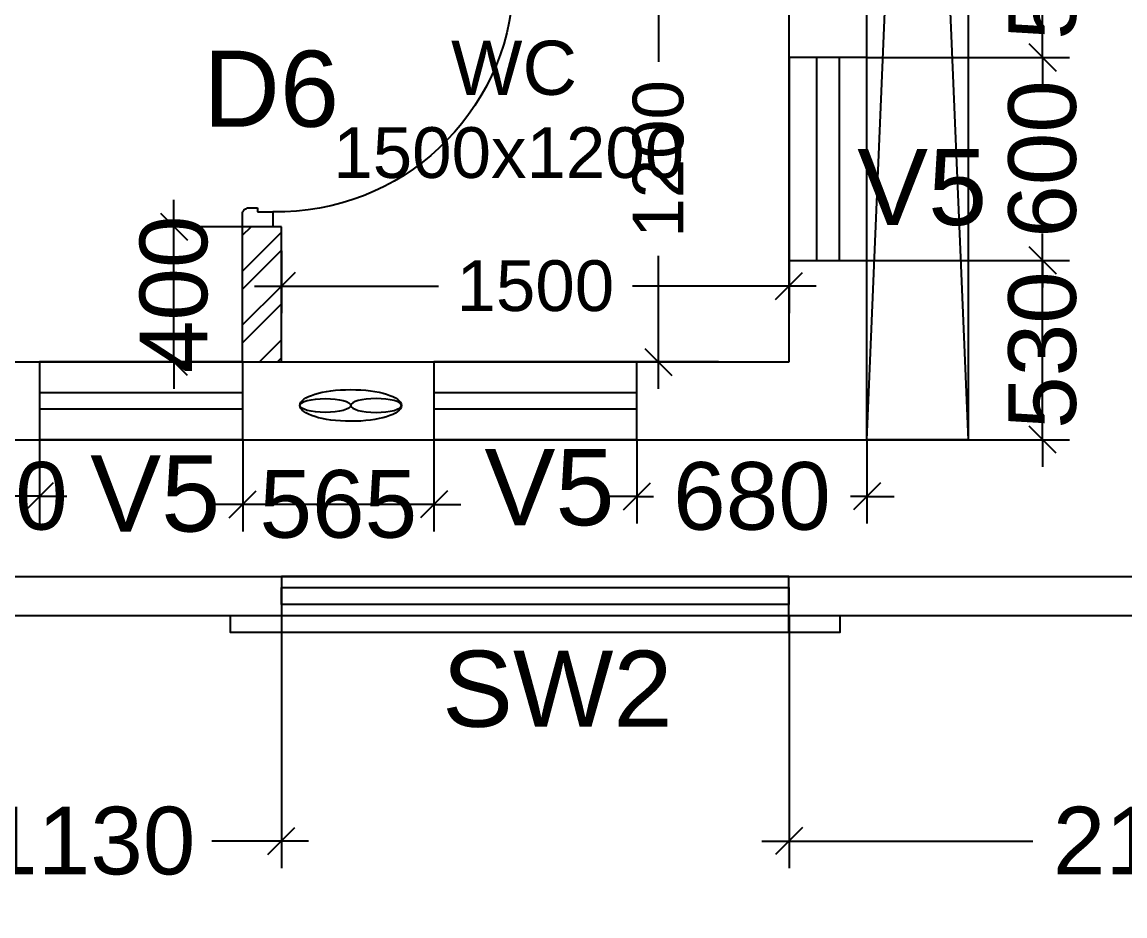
# Model space of a CAD drawing. Extents: x 7897917 to 8423973, y -6487334 to -6173396.
# Drawn here: x 8034367 to 8037626, y -6455762 to -6453119 of the extents above; entities that cross this region are included whole.
import ezdxf
from ezdxf.enums import TextEntityAlignment as Align

# ---------------------------------------------------------------- set-up
doc = ezdxf.new("R2010")
doc.units = 0
doc.header["$LTSCALE"] = 600
doc.header["$MEASUREMENT"] = 0
doc.header["$PDMODE"] = 35
doc.linetypes.add('HIDDEN', pattern=[0.375, 0.25, -0.125])
doc.layers.get('0').update_dxf_attribs({"linetype": 'CONTINUOUS'})
doc.layers.get('Defpoints').update_dxf_attribs({"linetype": 'CONTINUOUS'})
for name, color, linetype in [('chajja', 7, 'CONTINUOUS'), ('DIM-TEXT', 8, 'CONTINUOUS'), ('DOOR', 32, 'CONTINUOUS'), ('Duct', 8, 'CONTINUOUS'), ('Ele Proje.', 7, 'CONTINUOUS'), ('Exaust', 8, 'CONTINUOUS'), ('joinery', 7, 'CONTINUOUS'), ('Room Dim', 1, 'CONTINUOUS'), ('T Wall', 8, 'CONTINUOUS'), ('TEXT', 6, 'CONTINUOUS'), ('Toi. Wall Hat', 3, 'CONTINUOUS'), ('Walls', 7, 'CONTINUOUS'), ('WIN', 151, 'CONTINUOUS'), ('Working Dim', 5, 'CONTINUOUS')]:
    doc.layers.add(name, color=color, linetype=linetype)
doc.styles.add('ari', font='arial.ttf')
doc.styles.add('ARIAL', font='arial.ttf')
doc.styles.add('RT', font='romant.shx')
doc.dimstyles.new('int. dim', dxfattribs={"dimtxt": 450, "dimasz": 80, "dimexe": 80, "dimexo": 0, "dimgap": 70, "dimtad": 0, "dimdec": 0, "dimzin": 12, "dimdsep": 46, "dimtxsty": 'ari', "dimblk": 'OBLIQUE', "dimcen": 2, "dimdle": 80, "dimclrd": 256, "dimclre": 256, "dimclrt": 6, "dimadec": 0, "dimazin": 0, "dimtfac": 1, "dimtdec": 0, "dimtix": 1, "dimtmove": 2, "dimatfit": 3, "dimfxl": 1, "dimtolj": 1, "dimtzin": 0, "dimlwd": -1, "dimlwe": -1, "dimarcsym": 0})
doc.dimstyles.new('TEXT', dxfattribs={"dimscale": 0, "dimtxt": 600, "dimasz": 300, "dimexe": 300, "dimexo": 30, "dimgap": 50, "dimtad": 0, "dimdec": 0, "dimzin": 0, "dimdsep": 46, "dimtxsty": 'RT', "dimblk": 'OBLIQUE', "dimcen": 0.09, "dimdle": 300, "dimclrd": 256, "dimclre": 256, "dimclrt": 170, "dimadec": 0, "dimazin": 0, "dimtfac": 1, "dimtdec": 0, "dimtofl": 0, "dimtmove": 2, "dimatfit": 3, "dimfxl": 1, "dimfrac": 2, "dimtolj": 1, "dimtzin": 0, "dimlwd": -1, "dimlwe": -1, "dimarcsym": 0})

# ---------------------------------------------------------------- blocks, each defined once
blk = doc.blocks.new('_Oblique')
at = {"color": 0, "linetype": 'ByBlock', "lineweight": -2}
blk.add_line((-0.5, -0.5), (0.5, 0.5), dxfattribs=at)
blk = doc.blocks.new('*D1882')
at = {"layer": 'Defpoints', "color": 0, "linetype": 'Continuous', "transparency": 16777216}
for p in [(7997753.9, -6454803.7, -0.3), (8038813.9, -6454873.9, -11.4), (7997753.9, -6458212.2)]:
    blk.add_point(p, dxfattribs=at)
at = {"layer": 'DIM-TEXT', "transparency": 16777216}
for p, q in [((7997753.9, -6454803.7), (7997753.9, -6458512.2)), ((8038813.9, -6454873.9), (8038813.9, -6458512.2)), ((7997453.9, -6458212.2), (8011465.3, -6458212.2)), ((8039113.9, -6458212.2), (8025102.5, -6458212.2))]:
    blk.add_line(p, q, dxfattribs=at)
at = {"layer": 'DIM-TEXT', "linetype": 'Continuous', "transparency": 16777216, "xscale": 300, "yscale": 300, "zscale": 300, "rotation": 180}
blk.add_blockref('_Oblique', (7997753.9, -6458212.2), dxfattribs=at)
at = {"layer": 'DIM-TEXT', "linetype": 'Continuous', "transparency": 16777216, "xscale": 300, "yscale": 300, "zscale": 300}
blk.add_blockref('_Oblique', (8038813.9, -6458212.2), dxfattribs=at)
at = {"layer": 'DIM-TEXT', "color": 170, "linetype": 'Continuous', "transparency": 16777216, "insert": (8018283.9, -6458212.2), "char_height": 750, "attachment_point": 5, "style": 'ari'}
blk.add_mtext('\\A1;{\\H1.067x;TRAUMA WARD (30 Beds)}', dxfattribs=at)
blk = doc.blocks.new('*D1930')
at = {"layer": 'Defpoints', "color": 0, "transparency": 16777216}
for p in [(8036863.9, -6453823.9), (8037383, -6453823.9), (8036863.5, -6454354, -14.9)]:
    blk.add_point(p, dxfattribs=at)
at = {"layer": 'Working Dim', "transparency": 16777216}
for p, q in [((8037383, -6453823.9), (8037383, -6453743.9)), ((8036863.9, -6453823.9), (8037463, -6453823.9)), ((8037383, -6454354), (8037383, -6453823.9)), ((8036863.5, -6454354), (8037463, -6454354)), ((8037383, -6454354), (8037383, -6454434))]:
    blk.add_line(p, q, dxfattribs=at)
at = {"layer": 'Working Dim', "transparency": 16777216, "xscale": 80, "yscale": 80, "zscale": 80}
for p, rotation in [((8037383, -6453823.9), 270), ((8037383, -6454354), 90)]:
    blk.add_blockref('_Oblique', p, dxfattribs=dict(at, rotation=rotation))
at = {"layer": 'Working Dim', "color": 6, "transparency": 16777216, "insert": (8037383, -6454089), "char_height": 200, "attachment_point": 5, "rotation": 90, "style": 'ari'}
blk.add_mtext('\\A1;530', dxfattribs=at)
blk = doc.blocks.new('*D1931')
at = {"layer": 'Defpoints', "color": 0, "transparency": 16777216}
for p in [(8036863.9, -6453223.9), (8037383, -6453223.9), (8036863.9, -6453823.9)]:
    blk.add_point(p, dxfattribs=at)
at = {"layer": 'Working Dim', "transparency": 16777216}
for p, q in [((8037383, -6453223.9), (8037383, -6453143.9)), ((8036863.9, -6453223.9), (8037463, -6453223.9)), ((8037383, -6453223.9), (8037383, -6453232.8)), ((8036863.9, -6453823.9), (8037463, -6453823.9)), ((8037383, -6453823.9), (8037383, -6453815.1)), ((8037383, -6453823.9), (8037383, -6453903.9))]:
    blk.add_line(p, q, dxfattribs=at)
at = {"layer": 'Working Dim', "transparency": 16777216, "xscale": 80, "yscale": 80, "zscale": 80}
for p, rotation in [((8037383, -6453223.9), 270), ((8037383, -6453823.9), 90)]:
    blk.add_blockref('_Oblique', p, dxfattribs=dict(at, rotation=rotation))
at = {"layer": 'Working Dim', "color": 6, "transparency": 16777216, "insert": (8037383, -6453523.9), "char_height": 200, "attachment_point": 5, "rotation": 90, "style": 'ari'}
blk.add_mtext('\\A1;600', dxfattribs=at)
blk = doc.blocks.new('*D1932')
at = {"layer": 'Defpoints', "color": 0, "transparency": 16777216}
for p in [(8036863.9, -6452653.5), (8037383, -6452653.5), (8036863.9, -6453223.9)]:
    blk.add_point(p, dxfattribs=at)
at = {"layer": 'Working Dim', "transparency": 16777216}
for p, q in [((8037383, -6452653.5), (8037383, -6452573.5)), ((8036863.9, -6452653.5), (8037463, -6452653.5)), ((8037383, -6453223.9), (8037383, -6452653.5)), ((8036863.9, -6453223.9), (8037463, -6453223.9)), ((8037383, -6453223.9), (8037383, -6453303.9))]:
    blk.add_line(p, q, dxfattribs=at)
at = {"layer": 'Working Dim', "transparency": 16777216, "xscale": 80, "yscale": 80, "zscale": 80}
for p, rotation in [((8037383, -6452653.5), 270), ((8037383, -6453223.9), 90)]:
    blk.add_blockref('_Oblique', p, dxfattribs=dict(at, rotation=rotation))
at = {"layer": 'Working Dim', "color": 6, "transparency": 16777216, "insert": (8037383, -6452938.7), "char_height": 200, "attachment_point": 5, "rotation": 90, "style": 'ari'}
blk.add_mtext('\\A1;570', dxfattribs=at)
blk = doc.blocks.new('*D1961')
at = {"layer": 'Defpoints', "color": 0, "transparency": 16777216}
for p in [(8034003.5, -6454873.8, -21.5), (8035133.6, -6454874.2, -7.8), (8035133.6, -6455540.7)]:
    blk.add_point(p, dxfattribs=at)
at = {"layer": 'Working Dim', "transparency": 16777216}
for p, q in [((8034003.5, -6454873.8), (8034003.5, -6455620.7)), ((8035133.6, -6454874.2), (8035133.6, -6455620.7)), ((8033923.5, -6455540.7), (8034209.7, -6455540.7)), ((8035213.6, -6455540.7), (8034927.4, -6455540.7))]:
    blk.add_line(p, q, dxfattribs=at)
at = {"layer": 'Working Dim', "transparency": 16777216, "xscale": 80, "yscale": 80, "zscale": 80, "rotation": 180}
blk.add_blockref('_Oblique', (8034003.5, -6455540.7), dxfattribs=at)
at = {"layer": 'Working Dim', "transparency": 16777216, "xscale": 80, "yscale": 80, "zscale": 80}
blk.add_blockref('_Oblique', (8035133.6, -6455540.7), dxfattribs=at)
at = {"layer": 'Working Dim', "color": 6, "transparency": 16777216, "insert": (8034568.5, -6455540.7), "char_height": 200, "attachment_point": 5, "style": 'ari'}
blk.add_mtext('\\A1;1130', dxfattribs=at)
blk = doc.blocks.new('*D1962')
at = {"layer": 'Defpoints', "color": 0, "transparency": 16777216}
for p in [(8036633.6, -6454874.2, -21.5), (8038813.9, -6454874.2, -21.5), (8038813.9, -6455540.7)]:
    blk.add_point(p, dxfattribs=at)
at = {"layer": 'Working Dim', "transparency": 16777216}
for p, q in [((8036633.6, -6454874.2), (8036633.6, -6455620.7)), ((8038813.9, -6454874.2), (8038813.9, -6455620.7)), ((8036553.6, -6455540.7), (8037353.8, -6455540.7)), ((8038893.9, -6455540.7), (8038093.8, -6455540.7))]:
    blk.add_line(p, q, dxfattribs=at)
at = {"layer": 'Working Dim', "transparency": 16777216, "xscale": 80, "yscale": 80, "zscale": 80, "rotation": 180}
blk.add_blockref('_Oblique', (8036633.6, -6455540.7), dxfattribs=at)
at = {"layer": 'Working Dim', "transparency": 16777216, "xscale": 80, "yscale": 80, "zscale": 80}
blk.add_blockref('_Oblique', (8038813.9, -6455540.7), dxfattribs=at)
at = {"layer": 'Working Dim', "color": 6, "transparency": 16777216, "insert": (8037723.8, -6455540.7), "char_height": 200, "attachment_point": 5, "style": 'ari'}
blk.add_mtext('\\A1;2180', dxfattribs=at)
blk = doc.blocks.new('A$C153C7E87')
at = {"layer": 'Exaust', "color": 10, "extrusion": (0, 0, -1)}
for centre, major_axis, ratio in [((0, 0), (150.2, 0.1), 0.312125), ((-75.1, 0), (75.1, 0), 0.271389)]:
    blk.add_ellipse(centre, major_axis=major_axis, ratio=ratio, start_param=3.141593, end_param=9.424778, dxfattribs=at)
at = {"layer": 'Exaust', "color": 10}
blk.add_ellipse((75.1, 0), major_axis=(75.1, 0), ratio=0.271389, dxfattribs=at)
blk = doc.blocks.new('*D2022')
at = {"layer": 'Defpoints', "color": 0, "transparency": 16777216}
for p in [(8036184.2, -6454353.9), (8036864, -6454354), (8036184.2, -6454521.6)]:
    blk.add_point(p, dxfattribs=at)
at = {"layer": 'Working Dim', "transparency": 16777216}
for p, q in [((8036184.2, -6454353.9), (8036184.2, -6454601.6)), ((8036864, -6454354), (8036864, -6454601.6)), ((8036184.2, -6454521.6), (8036104.2, -6454521.6)), ((8036184.2, -6454521.6), (8036233, -6454521.6)), ((8036864, -6454521.6), (8036815.2, -6454521.6)), ((8036864, -6454521.6), (8036944, -6454521.6))]:
    blk.add_line(p, q, dxfattribs=at)
at = {"layer": 'Working Dim', "transparency": 16777216, "xscale": 80, "yscale": 80, "zscale": 80}
blk.add_blockref('_Oblique', (8036184.2, -6454521.6), dxfattribs=at)
at = {"layer": 'Working Dim', "transparency": 16777216, "xscale": 80, "yscale": 80, "zscale": 80, "rotation": 180}
blk.add_blockref('_Oblique', (8036864, -6454521.6), dxfattribs=at)
at = {"layer": 'Working Dim', "color": 6, "transparency": 16777216, "insert": (8036524.1, -6454521.6), "char_height": 200, "attachment_point": 5, "style": 'ari'}
blk.add_mtext('\\A1;680', dxfattribs=at)
blk = doc.blocks.new('*D2023')
at = {"layer": 'Defpoints', "color": 0, "transparency": 16777216}
for p in [(8035019, -6454353.9), (8035584.2, -6454353.9), (8035019, -6454545.2)]:
    blk.add_point(p, dxfattribs=at)
at = {"layer": 'Working Dim', "transparency": 16777216}
for p, q in [((8035019, -6454353.9), (8035019, -6454625.2)), ((8035584.2, -6454353.9), (8035584.2, -6454625.2)), ((8035019, -6454545.2), (8034939, -6454545.2)), ((8035584.2, -6454545.2), (8035019, -6454545.2)), ((8035584.2, -6454545.2), (8035664.2, -6454545.2))]:
    blk.add_line(p, q, dxfattribs=at)
at = {"layer": 'Working Dim', "transparency": 16777216, "xscale": 80, "yscale": 80, "zscale": 80}
blk.add_blockref('_Oblique', (8035019, -6454545.2), dxfattribs=at)
at = {"layer": 'Working Dim', "transparency": 16777216, "xscale": 80, "yscale": 80, "zscale": 80, "rotation": 180}
blk.add_blockref('_Oblique', (8035584.2, -6454545.2), dxfattribs=at)
at = {"layer": 'Working Dim', "color": 6, "transparency": 16777216, "insert": (8035301.6, -6454545.2), "char_height": 200, "attachment_point": 5, "style": 'ari'}
blk.add_mtext('\\A1;565', dxfattribs=at)
blk = doc.blocks.new('*D2024')
at = {"layer": 'Defpoints', "color": 0, "transparency": 16777216}
for p in [(8034118.9, -6454353.9), (8034419, -6454353.9), (8034118.9, -6454521.3)]:
    blk.add_point(p, dxfattribs=at)
at = {"layer": 'Working Dim', "transparency": 16777216}
for p, q in [((8034118.9, -6454353.9), (8034118.9, -6454601.3)), ((8034419, -6454353.9), (8034419, -6454601.3)), ((8034118.9, -6454521.3), (8034038.9, -6454521.3)), ((8034419, -6454521.3), (8034118.9, -6454521.3)), ((8034419, -6454521.3), (8034499, -6454521.3))]:
    blk.add_line(p, q, dxfattribs=at)
at = {"layer": 'Working Dim', "transparency": 16777216, "xscale": 80, "yscale": 80, "zscale": 80}
blk.add_blockref('_Oblique', (8034118.9, -6454521.3), dxfattribs=at)
at = {"layer": 'Working Dim', "transparency": 16777216, "xscale": 80, "yscale": 80, "zscale": 80, "rotation": 180}
blk.add_blockref('_Oblique', (8034419, -6454521.3), dxfattribs=at)
at = {"layer": 'Working Dim', "color": 6, "transparency": 16777216, "insert": (8034268.9, -6454521.3), "char_height": 200, "attachment_point": 5, "style": 'ari'}
blk.add_mtext('\\A1;300', dxfattribs=at)
blk = doc.blocks.new('1000')
at = {"layer": 'DOOR'}
for p, q in [((0, -100), (0, 0)), ((0, 0), (49.7, 0)), ((49.7, 0), (49.7, -2.2)), ((63.2, -13.5), (61, -13.5)), ((63.2, -13.5), (63.2, -49.5)), ((836.8, -13.5), (836.8, -49.5)), ((836.8, -13.5), (839, -13.5)), ((850.3, 0), (850.3, -2.2)), ((900, 0), (850.3, 0)), ((900, -100), (900, 0)), ((63.2, -49.5), (49.7, -49.5)), ((49.7, -49.5), (49.7, -100)), ((836.8, -49.5), (850.3, -49.5)), ((850.3, -49.5), (850.3, -100)), ((49.7, -100), (0, -100)), ((49.7, -100), (49.7, -900.6)), ((100.2, -100), (49.7, -100)), ((100.2, -900.6), (100.2, -100)), ((850.3, -100), (900, -100)), ((49.7, -900.6), (100.2, -900.6))]:
    blk.add_line(p, q, dxfattribs=at)
for centre, major_axis, start_param, end_param in [((49.7, -13.5), (-7.95, 7.95), 3.926991, 5.497787), ((850.3, -13.5), (7.95, 7.95), 0.785398, 2.356194)]:
    blk.add_ellipse(centre, major_axis=major_axis, ratio=1, start_param=start_param, end_param=end_param, dxfattribs=at)
at = {"layer": 'DOOR', "color": 145}
blk.add_ellipse((64.3, -115.3), major_axis=(-519.7, 589.8), ratio=1, start_param=2.464943, end_param=4.009476, dxfattribs=at)
blk = doc.blocks.new('*D2287')
at = {"layer": 'Defpoints', "color": 0, "transparency": 16777216}
for p in [(8036247.5, -6452923.5), (8036424.9, -6452923.5, -0.7), (8036424.9, -6454124, 5.1)]:
    blk.add_point(p, dxfattribs=at)
at = {"layer": 'Working Dim', "transparency": 16777216}
for p, q in [((8036247.5, -6452843.5), (8036247.5, -6453237.1)), ((8036424.9, -6452923.5), (8036167.5, -6452923.5)), ((8036247.5, -6454204), (8036247.5, -6453810.4)), ((8036424.9, -6454124), (8036167.5, -6454124))]:
    blk.add_line(p, q, dxfattribs=at)
at = {"layer": 'Working Dim', "transparency": 16777216, "xscale": 80, "yscale": 80, "zscale": 80}
for p, rotation in [((8036247.5, -6452923.5), 90), ((8036247.5, -6454124), 270)]:
    blk.add_blockref('_Oblique', p, dxfattribs=dict(at, rotation=rotation))
at = {"layer": 'Working Dim', "color": 6, "transparency": 16777216, "insert": (8036247.5, -6453523.8), "char_height": 150, "attachment_point": 5, "rotation": 90, "style": 'ari'}
blk.add_mtext('\\A1;1200', dxfattribs=at)
blk = doc.blocks.new('*D2288')
at = {"layer": 'Defpoints', "color": 0, "transparency": 16777216}
for p in [(8035133.9, -6453795.7, -0.7), (8036633.9, -6453823.9, 2.8), (8036633.9, -6453899.6)]:
    blk.add_point(p, dxfattribs=at)
at = {"layer": 'Working Dim', "transparency": 16777216}
for p, q in [((8035133.9, -6453795.7), (8035133.9, -6453979.6)), ((8036633.9, -6453823.9), (8036633.9, -6453979.6)), ((8035053.9, -6453899.6), (8035597.3, -6453899.6)), ((8036713.9, -6453899.6), (8036170.6, -6453899.6))]:
    blk.add_line(p, q, dxfattribs=at)
at = {"layer": 'Working Dim', "transparency": 16777216, "xscale": 80, "yscale": 80, "zscale": 80, "rotation": 180}
blk.add_blockref('_Oblique', (8035133.9, -6453899.6), dxfattribs=at)
at = {"layer": 'Working Dim', "transparency": 16777216, "xscale": 80, "yscale": 80, "zscale": 80}
blk.add_blockref('_Oblique', (8036633.9, -6453899.6), dxfattribs=at)
at = {"layer": 'Working Dim', "color": 6, "transparency": 16777216, "insert": (8035883.9, -6453899.6), "char_height": 150, "attachment_point": 5, "style": 'ari'}
blk.add_mtext('\\A1;1500', dxfattribs=at)
blk = doc.blocks.new('*D2310')
at = {"layer": 'Defpoints', "color": 0, "transparency": 16777216}
for p in [(8034815.8, -6453724.5), (8035018.9, -6453724.5, 8.3), (8035018.9, -6454123.9, 8.3)]:
    blk.add_point(p, dxfattribs=at)
at = {"layer": 'Working Dim', "transparency": 16777216}
for p, q in [((8034815.8, -6453724.5), (8034815.8, -6453644.5)), ((8035018.9, -6453724.5), (8034735.8, -6453724.5)), ((8034815.8, -6454123.9), (8034815.8, -6453724.5)), ((8035018.9, -6454123.9), (8034735.8, -6454123.9)), ((8034815.8, -6454123.9), (8034815.8, -6454203.9))]:
    blk.add_line(p, q, dxfattribs=at)
at = {"layer": 'Working Dim', "transparency": 16777216, "xscale": 80, "yscale": 80, "zscale": 80}
for p, rotation in [((8034815.8, -6453724.5), 270), ((8034815.8, -6454123.9), 90)]:
    blk.add_blockref('_Oblique', p, dxfattribs=dict(at, rotation=rotation))
at = {"layer": 'Working Dim', "color": 6, "transparency": 16777216, "insert": (8034815.8, -6453924.2), "char_height": 200, "attachment_point": 5, "rotation": 90, "style": 'ari'}
blk.add_mtext('\\A1;400', dxfattribs=at)

msp = doc.modelspace()

# ---------------------------------------------------------------- hatches: boundary and pattern name
at = {"layer": 'Toi. Wall Hat'}
h = msp.add_hatch(dxfattribs=at)
h.set_pattern_fill('ANSI32', color=10, scale=300, style=0)
h.set_pattern_definition([(45, (1109499.61, -81878.24), (-79.5495129, 79.5495129), []), (45, (1109552.65, -81878.24), (-79.5495129, 79.5495129), [])])
h.paths.add_polyline_path([(8035133.92, -6448978.938), (8035018.92, -6448978.938), (8035018.92, -6449379.468), (8035133.92, -6449379.468)])
h.paths.add_polyline_path([(8033518.787, -6448978.938), (8033403.787, -6448978.938), (8033403.787, -6449379.468), (8033518.787, -6449379.468)])
h.paths.add_polyline_path([(8033518.787, -6450179.468), (8031903.787, -6450179.468), (8031903.787, -6450294.468), (8033518.787, -6450294.468)])
h.paths.add_polyline_path([(8036633.92, -6450179.468), (8035018.92, -6450179.468), (8035018.92, -6450294.468), (8036633.92, -6450294.468)])
h.paths.add_polyline_path([(8036633.92, -6451494.468), (8035133.92, -6451494.468), (8035133.92, -6451094.468), (8035018.92, -6451094.468), (8035018.92, -6452009.468), (8035133.92, -6452009.468), (8035133.92, -6451609.468), (8036633.92, -6451609.468)])
h.paths.add_polyline_path([(8033518.787, -6451094.468), (8033403.787, -6451094.468), (8033403.787, -6451494.468), (8031903.787, -6451494.468), (8031903.787, -6451609.468), (8033403.787, -6451609.468), (8033403.787, -6452009.468), (8033518.787, -6452009.468)])
h.paths.add_polyline_path([(8033518.787, -6452809.468), (8031903.787, -6452809.468), (8031903.787, -6452924.468), (8033518.787, -6452924.468)])
h.paths.add_polyline_path([(8033518.787, -6453724.468), (8033403.787, -6453724.468), (8033403.787, -6454123.938), (8033518.787, -6454123.938)])
h.paths.add_polyline_path([(8035133.92, -6453724.468), (8035018.92, -6453724.468), (8035018.92, -6454123.938), (8035133.92, -6454123.938)])
h.paths.add_polyline_path([(8036633.92, -6452809.468), (8035018.92, -6452809.468), (8035018.92, -6452924.468), (8036633.92, -6452924.468)])

# ---------------------------------------------------------------- linework, layer by layer
at = {"layer": 'chajja', "color": 8}
msp.add_line((8036633.438, -6454924.248), (8035133.438, -6454924.248), dxfattribs=at)
at = {"layer": 'Duct', "color": 8, "linetype": 'HIDDEN', "ltscale": 600}
for p, q in [((8036863.473, -6454354.004, -14.872), (8037163.92, -6447248.88, 17.155)), ((8036863.92, -6447248.879, 21.903), (8037163.473, -6454354.003, -10.123))]:
    msp.add_line(p, q, dxfattribs=at)
at = {"layer": 'Duct', "color": 7, "linetype": 'HIDDEN', "ltscale": 600, "elevation": 17.155}
msp.add_lwpolyline([(8037163.473, -6454354.002), (8036863.473, -6454354.002), (8036863.92, -6447248.88), (8036863.92, -6447248.88), (8037163.92, -6447248.88), (8037163.92, -6447248.88), (8037163.473, -6454354.003), (8036863.473, -6454354.002)], dxfattribs=at)
at = {"layer": 'Ele Proje.'}
for points in [[(8035133.438, -6454874.249), (8035133.438, -6454924.248), (8034983.438, -6454924.248), (8034983.438, -6454874.249)], [(8036783.438, -6454874.249), (8036783.438, -6454924.248), (8036633.438, -6454924.248), (8036633.438, -6454874.249)]]:
    msp.add_lwpolyline(points, dxfattribs=at)
at = {"layer": 'T Wall', "color": 6, "linetype": 'Continuous'}
for p, q in [((8035018.919, -6454123.869, 8.269), (8035018.919, -6453724.549, 8.269)), ((8035133.92, -6453724.549, 8.269), (8035018.92, -6453724.549, 8.269)), ((8035133.919, -6454123.869, 8.269), (8035133.919, -6453724.549, 8.269))]:
    msp.add_line(p, q, dxfattribs=at)
at = {"layer": 'Walls'}
for p, q in [((8036863.652, -6454354.002), (8036863.652, -6446923.975)), ((8036863.92, -6454124.018), (8036863.92, -6446923.975)), ((8036633.92, -6454124.018), (8036633.92, -6450593.823)), ((8032273.608, -6454758.916), (8038063.742, -6454758.916)), ((8030574.067, -6454873.916), (8038813.743, -6454873.916))]:
    msp.add_line(p, q, dxfattribs=at)
at = {"layer": 'Walls', "linetype": 'Continuous'}
for p, q in [((8032274.053, -6454123.938, 2.283), (8036634.188, -6454123.938, 2.283)), ((8032274.053, -6454353.938, 2.283), (8036864.01, -6454354.002, 2.283))]:
    msp.add_line(p, q, dxfattribs=at)
at = {"layer": 'WIN', "linetype": 'Continuous'}
for points in [[(8036863.92, -6453823.949), (8036863.92, -6453223.949), (8036633.92, -6453223.949), (8036633.92, -6453823.949)], [(8036782.579, -6453823.949), (8036782.579, -6453223.949), (8036715.261, -6453223.949), (8036715.261, -6453823.949)], [(8035133.438, -6454873.885), (8036633.438, -6454873.885), (8036633.438, -6454758.885), (8035133.438, -6454758.885)], [(8035133.438, -6454791.102), (8036633.438, -6454791.102), (8036633.438, -6454841.668), (8035133.438, -6454841.668)]]:
    msp.add_lwpolyline(points, close=True, dxfattribs=at)
at = {"layer": 'WIN', "linetype": 'Continuous', "elevation": 2.283}
for points in [[(8034419.01, -6454353.869), (8035019.01, -6454353.869), (8035019.01, -6454123.869), (8034419.01, -6454123.869)], [(8035584.189, -6454353.869), (8036184.189, -6454353.869), (8036184.189, -6454123.869), (8035584.189, -6454123.869)], [(8035019.01, -6454215.028), (8034419.01, -6454215.028), (8034419.01, -6454262.71), (8035019.01, -6454262.71)], [(8036184.189, -6454215.028), (8035584.189, -6454215.028), (8035584.189, -6454262.71), (8036184.189, -6454262.71)]]:
    msp.add_lwpolyline(points, close=True, dxfattribs=at)

# ---------------------------------------------------------------- block references
at = {"layer": 'DOOR', "linetype": 'Continuous', "xscale": -0.8888888880610689, "yscale": 0.8888888927176595, "zscale": 0.8888888919152134, "rotation": 89.99998715337463}
msp.add_blockref('1000', (8035018.92, -6452924.549, 8.269), dxfattribs=at)
at = {"layer": 'Exaust', "linetype": 'Continuous', "xscale": -1, "rotation": 180}
msp.add_blockref('A$C153C7E87', (8035338.171, -6454252.765, 10.006), dxfattribs=at)

# ---------------------------------------------------------------- texts
at = {"layer": 'joinery', "style": 'ari'}
for s, p in [('D6', (8035103.014, -6453428.686, 8.269)), ('V5', (8037027.194, -6453719.308)), ('V5', (8035925.808, -6454606.967, 10.702)), ('V5', (8034760.629, -6454625.524, 10.551)), ('SW2', (8035948.85, -6455202.811))]:
    msp.add_text(s, height=225, dxfattribs=at).set_placement(p, align=Align.CENTER)
at = {"layer": 'Room Dim', "style": 'ARIAL'}
msp.add_text('1500x1200', height=150, dxfattribs=at).set_placement((8035805.302, -6453580.029, 8.269), align=Align.CENTER)
msp.add_text('1500x1200', height=150, dxfattribs=at).set_placement((8035805.302, -6453580.029, 8.269), align=Align.CENTER)
at = {"layer": 'TEXT', "color": 7, "style": 'ARIAL'}
msp.add_text('WC', height=160, dxfattribs=at).set_placement((8035821.011, -6453334.304, 8.269), align=Align.CENTER)

# ---------------------------------------------------------------- dimensions: what is measured, and where the dimension line sits
at = {"layer": 'DIM-TEXT', "linetype": 'Continuous'}
dim = msp.add_linear_dim(base=(7997753.87, -6458212.227, 11.402), p1=(8038813.927, -6454873.885), p2=(7997753.87, -6454803.727, 11.054), angle=180, text='{\\H1.067x;TRAUMA WARD (30 Beds)}', dimstyle='TEXT', override={"dimscale": 1, "dimtxt": 750, "dimexo": 0, "dimtxsty": 'ari'}, dxfattribs=at)
dim.commit()
dim.dimension.update_dxf_attribs({"geometry": '*D1882', "text_midpoint": (8018283.899, -6458212.227, 11.402)})
at = {"layer": 'Working Dim'}
for base, p1, p2, override, picture, middle in [((8037383.022, -6452653.52), (8036863.92, -6453223.949), (8036863.92, -6452653.52), {"dimtxt": 200, "dimarcsym": 1}, '*D1932', (8037383.022, -6452938.735)), ((8036247.475, -6452923.549, 2.848), (8036424.883, -6454124.018, 7.979), (8036424.883, -6452923.549, 2.157), {"dimtxt": 150}, '*D2287', (8036247.475, -6453523.784, 2.848)), ((8037383.022, -6453223.949), (8036863.92, -6453823.949), (8036863.92, -6453223.949), {"dimtxt": 200, "dimarcsym": 1}, '*D1931', (8037383.022, -6453523.949)), ((8037383.021, -6453823.949), (8036863.473, -6454354.004, -14.872), (8036863.92, -6453823.949), {"dimtxt": 200, "dimarcsym": 1}, '*D1930', (8037383.021, -6454088.976))]:
    dim = msp.add_linear_dim(base=base, p1=p1, p2=p2, angle=90, dimstyle='int. dim', override=override, dxfattribs=at)
    dim.commit()
    dim.dimension.update_dxf_attribs({"geometry": picture, "text_midpoint": middle})
dim = msp.add_linear_dim(base=(8034815.804, -6453724.549), p1=(8035018.92, -6454123.938, 8.269), p2=(8035018.92, -6453724.549, 8.269), angle=90, text='400', dimstyle='int. dim', override={"dimtxt": 200, "dimarcsym": 1}, dxfattribs=at)
dim.commit()
dim.dimension.update_dxf_attribs({"geometry": '*D2310', "text_midpoint": (8034815.804, -6453924.243)})
for base, p1, p2, override, picture, middle in [((8036633.92, -6453899.601, 2.848), (8035133.92, -6453795.736, 2.157), (8036633.92, -6453823.949, 5.602), {"dimtxt": 150}, '*D2288', (8035883.92, -6453899.601, 2.848)), ((8035133.615, -6455540.73, 16.15), (8034003.48, -6454873.833, -5.376), (8035133.615, -6454874.166, 8.356), {"dimtxt": 200}, '*D1961', (8034568.548, -6455540.73, 16.15)), ((8038813.921, -6455540.73, 16.15), (8036633.615, -6454874.166, -5.376), (8038813.921, -6454874.166, -5.376), {"dimtxt": 200}, '*D1962', (8037723.768, -6455540.73, 16.15))]:
    dim = msp.add_linear_dim(base=base, p1=p1, p2=p2, dimstyle='int. dim', override=override, dxfattribs=at)
    dim.commit()
    dim.dimension.update_dxf_attribs({"geometry": picture, "text_midpoint": middle})
at = {"layer": 'Working Dim', "color": 7}
for base, p1, p2, picture, middle in [((8034118.877, -6454521.338, 2.283), (8034419.01, -6454353.869, 2.283), (8034118.877, -6454353.869, 2.283), '*D2024', (8034268.943, -6454521.338, 2.283)), ((8035019.01, -6454545.234, 2.283), (8035584.189, -6454353.869, 2.283), (8035019.01, -6454353.869, 2.283), '*D2023', (8035301.599, -6454545.234, 2.283)), ((8036184.189, -6454521.575, 2.283), (8036864.01, -6454354.002, 2.283), (8036184.189, -6454353.869, 2.283), '*D2022', (8036524.1, -6454521.575, 2.283))]:
    dim = msp.add_linear_dim(base=base, p1=p1, p2=p2, dimstyle='int. dim', override={"dimtxt": 200, "dimarcsym": 1}, dxfattribs=at)
    dim.commit()
    dim.dimension.update_dxf_attribs({"geometry": picture, "text_midpoint": middle})

doc.saveas('drawing.dxf')
